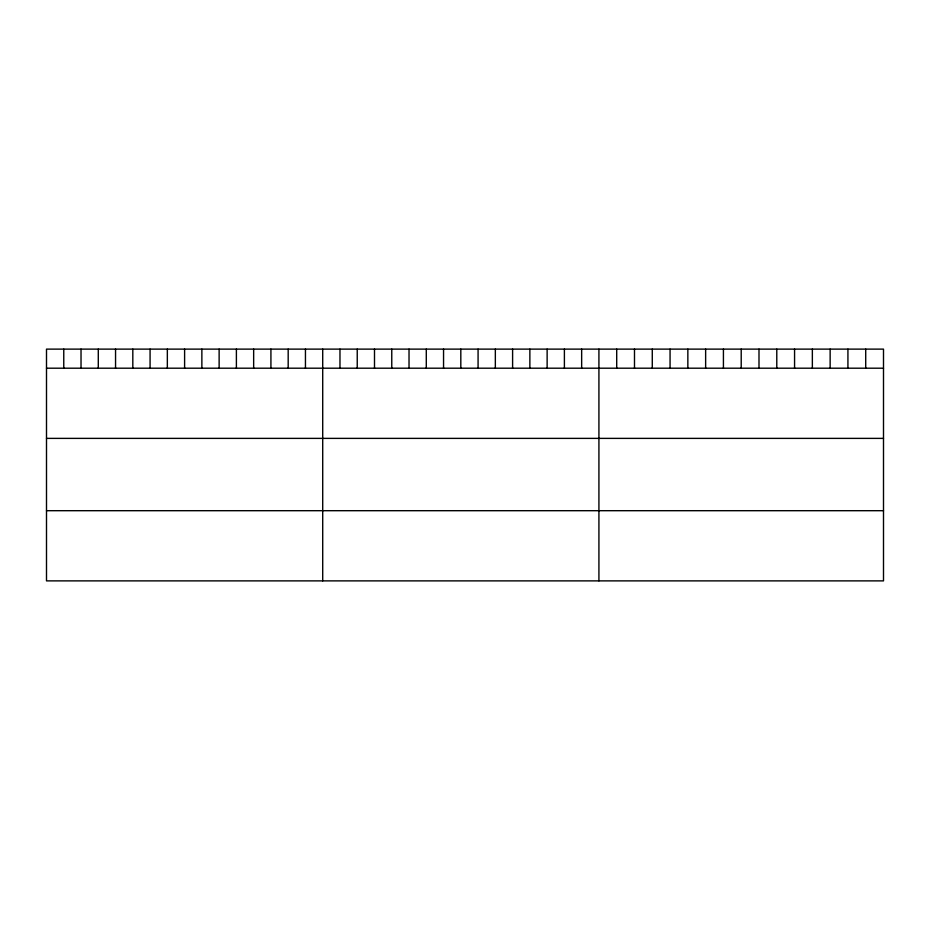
<?xml version="1.0" encoding="UTF-8"?>
<svg xmlns="http://www.w3.org/2000/svg" width="930" height="930" viewBox="0 0 930 930"><rect width="100%" height="100%" fill="white"/><g stroke="black" fill="none" stroke-linecap="round" stroke-linejoin="round"><path stroke-width="1.4" d="M883.5 368.199L883.5 580.878L46.5 580.878L46.5 349.122L883.5 349.122L883.5 368.199L46.5 368.199M46.5 438.379L883.5 438.379M46.5 510.698L883.5 510.698M865.714 349.122L865.714 368.199M847.928 349.122L847.928 368.199M830.141 349.122L830.141 368.199M812.355 349.122L812.355 368.199M794.569 349.122L794.569 368.199M776.783 349.122L776.783 368.199M758.996 349.122L758.996 368.199M741.21 349.122L741.21 368.199M723.424 349.122L723.424 368.199M705.638 349.122L705.638 368.199M687.851 349.122L687.851 368.199M670.065 349.122L670.065 368.199M652.279 349.122L652.279 368.199M634.492 349.122L634.492 368.199M616.706 349.122L616.706 368.199M598.92 349.122L598.92 580.878M581.657 349.122L581.657 368.199M564.394 349.122L564.394 368.199M547.131 349.122L547.131 368.199M529.868 349.122L529.868 368.199M512.604 349.122L512.604 368.199M495.341 349.122L495.341 368.199M478.078 349.122L478.078 368.199M460.815 349.122L460.815 368.199M443.552 349.122L443.552 368.199M426.289 349.122L426.289 368.199M409.026 349.122L409.026 368.199M391.763 349.122L391.763 368.199M374.499 349.122L374.499 368.199M357.236 349.122L357.236 368.199M339.973 349.122L339.973 368.199M322.71 349.122L322.71 580.878M305.447 349.122L305.447 368.199M288.184 349.122L288.184 368.199M270.921 349.122L270.921 368.199M253.657 349.122L253.657 368.199M236.394 349.122L236.394 368.199M219.131 349.122L219.131 368.199M201.868 349.122L201.868 368.199M184.605 349.122L184.605 368.199M167.342 349.122L167.342 368.199M150.079 349.122L150.079 368.199M132.816 349.122L132.816 368.199M115.553 349.122L115.553 368.199M98.289 349.122L98.289 368.199M81.026 349.122L81.026 368.199M63.763 349.122L63.763 368.199"/></g></svg>
